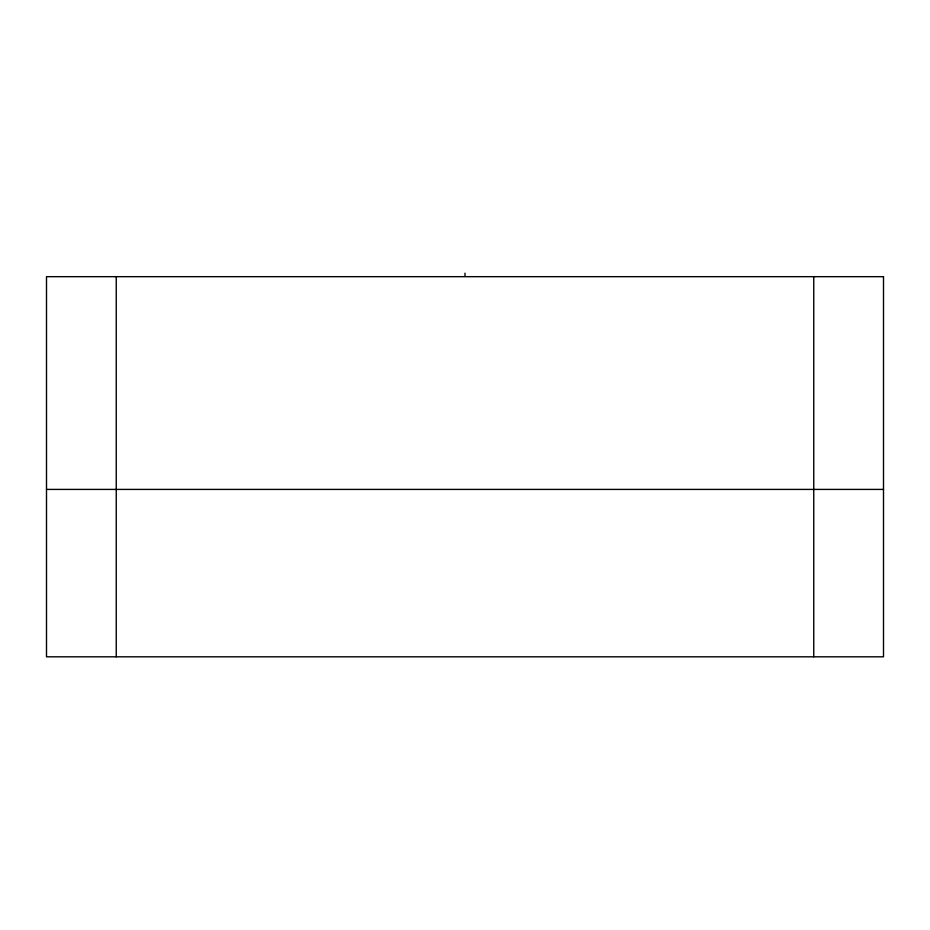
<?xml version="1.0" encoding="UTF-8"?>
<svg xmlns="http://www.w3.org/2000/svg" width="930" height="930" viewBox="0 0 930 930"><rect width="100%" height="100%" fill="white"/><g stroke="black" fill="none" stroke-linecap="round" stroke-linejoin="round"><path stroke-width="1.4" d="M46.5 489.413L883.5 489.413M813.75 276.675L813.75 656.812M465 273.188L465 276.094M116.25 276.675L116.25 656.812M883.5 276.675L46.5 276.675L46.5 656.812L883.5 656.812L883.5 276.675"/></g></svg>
